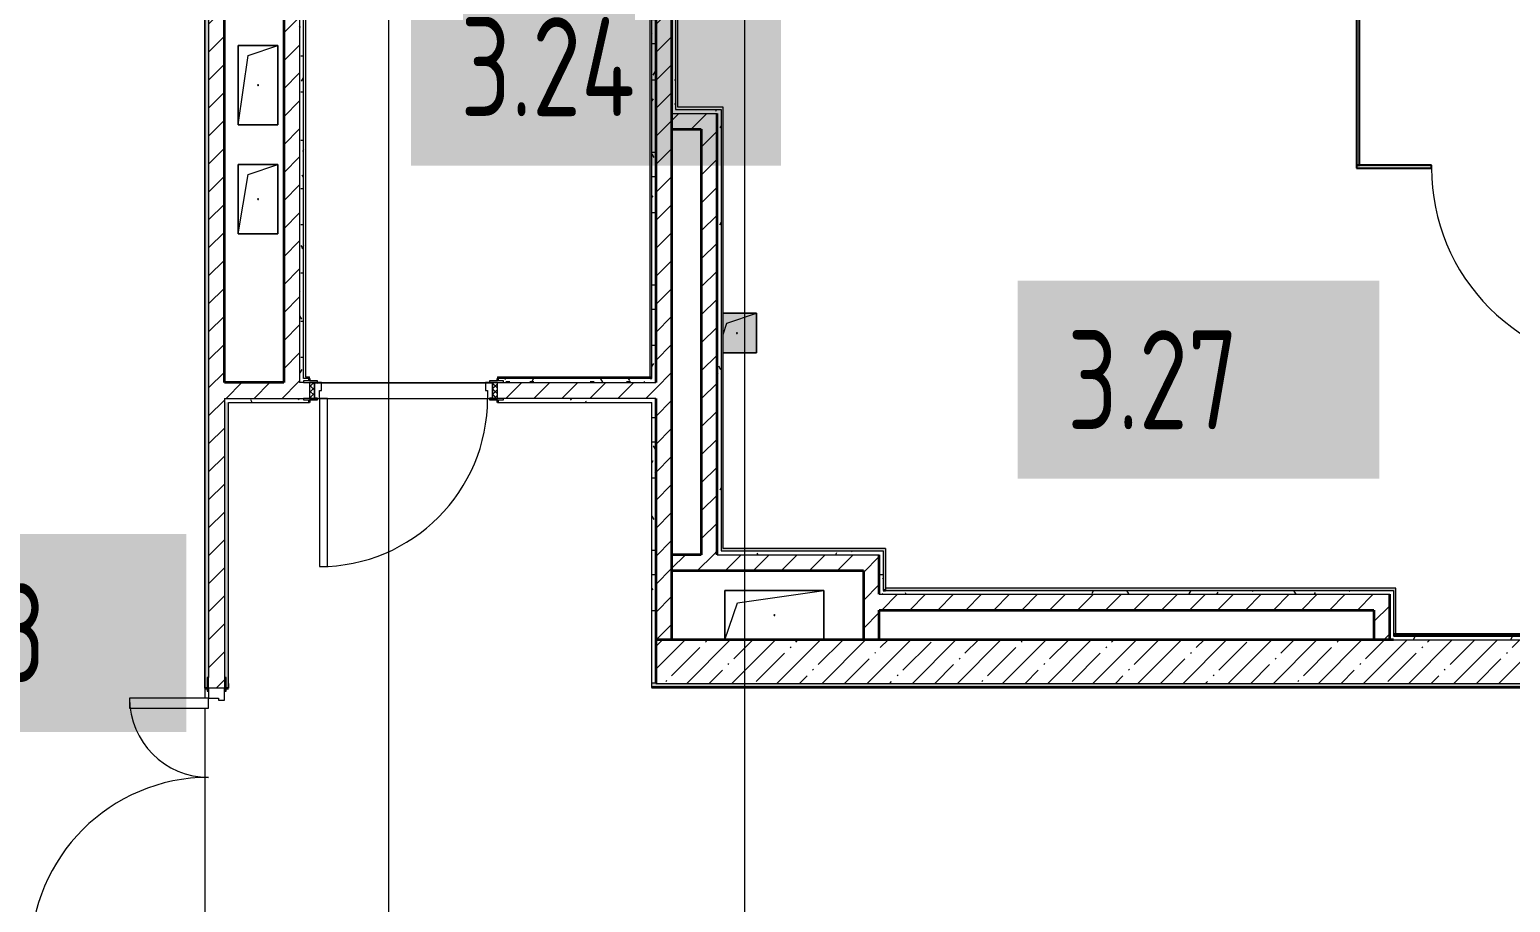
# Model space of a CAD drawing. Header units: millimetres. Extents: x 3914 to 443608, y -156176 to 78197.
# Drawn here: x 406465 to 413950, y -141904 to -137493 of the extents above; entities that cross this region are included whole.
import ezdxf

# ---------------------------------------------------------------- set-up
doc = ezdxf.new("R2010")
doc.units = ezdxf.units.MM
doc.linetypes.add('200_ШТРИХ__ш1_п0_6_', pattern=[160, 100, -60])
doc.layers.add('A-AREA-PATT-3', color=7, linetype='Continuous', lineweight=5, true_color=0xe6fae8, transparency=1)
for name, color, linetype, lineweight in [('A-DOOR-1', 7, 'Continuous', 5), ('A-DOOR-2', 7, '200_ШТРИХ__ш1_п0_6_', 5), ('A-DOOR-FRAM-2', 7, 'Continuous', 5), ('A-FLOR', 7, 'Continuous', 9), ('A-GENM', 7, 'Continuous', 9), ('A-GENM-1', 7, 'Continuous', 25), ('A-WALL', 7, 'Continuous', 5), ('A-WALL-1', 7, 'Continuous', 35), ('I-WALL', 7, 'Continuous', 5), ('Оси', 7, 'Continuous', 9)]:
    doc.layers.add(name, color=color, linetype=linetype, lineweight=lineweight)
doc.layers.add('A-DOOR-FRAM-1', color=7, linetype='Continuous', lineweight=5, true_color=0xc0c0c0)
doc.layers.add('A-WALL-FNSH-1', color=9, linetype='Continuous', lineweight=5, true_color=0x808080)
doc.styles.add('СПДС', font='ГОСТ тип А.ttf', dxfattribs={"width": 0.9})
pattern_1 = [(45, (315419.7, -145976.68), (-70.71068, 70.71068), [])]
pattern_2 = [(0, (315419.7, -145976.68), (243.84, 60.96), [20.117, -162.763, 20.117, -162.763, -975.36]), (0, (315419.7, -145976.68), (243.84, 60.96), [-365.76, 20.117, -345.643, 20.117, -162.763, -426.72]), (0, (315419.7, -145976.68), (243.84, 60.96), [-914.4, 20.117, -101.803, 20.117, -284.683]), (120, (315511.14, -145946.2), (-174.71291, 180.691634), [20.117, -162.763, 20.117, -162.763, -975.36]), (120, (315511.14, -145946.2), (-174.71291, 180.691634), [-365.76, 20.117, -345.643, 20.117, -162.763, -426.72]), (120, (315511.14, -145946.2), (-174.71291, 180.691634), [-914.4, 20.117, -101.803, 20.117, -284.683]), (240, (315541.62, -145824.28), (-69.12709, -241.651634), [20.117, -162.763, 20.117, -162.763, -975.36]), (240, (315541.62, -145824.28), (-69.12709, -241.651634), [-365.76, 20.117, -345.643, 20.117, -162.763, -426.72]), (240, (315541.62, -145824.28), (-69.12709, -241.651634), [-914.4, 20.117, -101.803, 20.117, -284.683])]

# ---------------------------------------------------------------- blocks, each defined once
blk = doc.blocks.new('GM_Отверстие прямоугольное _в плите_ - Отверстие-20657929-Объем проектирования 3 этажа')
at = {"layer": 'A-GENM'}
for p, q in [((-250, -125), (-250, 125)), ((-250, 125), (250, 125)), ((250, 125), (-250, 125)), ((-250, 125), (-250, -125)), ((-187.5, 62.5), (250, 125)), ((250, 125), (250, -125)), ((250, -125), (250, 125)), ((-250, -125), (-187.5, 62.5))]:
    blk.add_line(p, q, dxfattribs=at)
for start, end in [(360, 180), (180, 360)]:
    blk.add_arc((0, 0), 2.5, start, end, dxfattribs=at)
blk = doc.blocks.new('GM_Отверстие прямоугольное _в плите_ - Отверстие-V589-Объем проектирования 3 этажа')
at = {"layer": 'A-GENM'}
for p, q in [((-69, 100), (100, 100)), ((100, 100), (-69, 100)), ((-50, 50), (100, 100)), ((100, 100), (100, -100)), ((100, -100), (100, 100)), ((-69, -7), (-50, 50)), ((100, -100), (-69, -100)), ((-69, -100), (100, -100))]:
    blk.add_line(p, q, dxfattribs=at)
for start, end in [(360, 180), (180, 360)]:
    blk.add_arc((0, 0), 2.5, start, end, dxfattribs=at)
blk = doc.blocks.new('GM_Отверстие прямоугольное _в плите_ - Отверстие-21958801-Объем проектирования 3 этажа')
at = {"layer": 'A-GENM'}
for p, q in [((-100, -175), (-100, 175)), ((-100, 175), (100, 175)), ((100, 175), (-100, 175)), ((-100, 175), (-100, -175)), ((-50, 125), (100, 175)), ((100, 175), (100, -175)), ((100, -175), (100, 175)), ((-100, -175), (-50, 125)), ((100, -175), (-100, -175)), ((-100, -175), (100, -175))]:
    blk.add_line(p, q, dxfattribs=at)
for start, end in [(360, 180), (180, 360)]:
    blk.add_arc((0, 0), 2.5, start, end, dxfattribs=at)
blk = doc.blocks.new('GM_Отверстие прямоугольное _в плите_ - Отверстие-21992361-Объем проектирования 3 этажа')
at = {"layer": 'A-GENM'}
for p, q in [((-100, -200), (-100, 200)), ((-100, 200), (100, 200)), ((100, 200), (-100, 200)), ((-100, 200), (-100, -200)), ((-100, -200), (-50, 150)), ((-50, 150), (100, 200)), ((100, 200), (100, -200)), ((100, -200), (100, 200)), ((100, -200), (-100, -200)), ((-100, -200), (100, -200))]:
    blk.add_line(p, q, dxfattribs=at)
for start, end in [(360, 180), (180, 360)]:
    blk.add_arc((0, 0), 2.5, start, end, dxfattribs=at)
blk = doc.blocks.new('131_Сантехническая перегородка 7 - СП-1-30858579-Объем проектирования 3 этажа')
at = {"layer": 'A-GENM'}
blk.add_hatch(color=256, dxfattribs=at).paths.add_polyline_path([(2165.9, -8), (2165.9, 8), (-4.1, 8), (-4.1, -8), (1268, -8)])
at = {"layer": 'A-GENM', "flags": 128}
for points in [[(71.5, 8), (71.1, 8.5), (70.8, 9), (70.4, 9.5), (70, 9.9), (69.6, 10.4), (69.2, 10.8), (68.8, 11.2), (68.3, 11.6), (67.8, 12), (67.3, 12.3), (66.8, 12.7), (66.3, 13), (65.8, 13.3), (65.3, 13.6), (64.7, 13.8), (64.2, 14), (63.6, 14.3), (63, 14.4), (62.4, 14.6), (61.9, 14.7), (61.3, 14.9), (60.7, 14.9), (60.1, 15), (59.5, 15.1), (58.9, 15.1), (58.3, 15.1), (57.7, 15), (57.1, 15), (56.5, 14.9), (55.9, 14.8), (55.3, 14.7), (54.7, 14.5), (54.1, 14.4), (53.5, 14.2), (53, 13.9), (52.4, 13.7), (51.9, 13.4), (51.4, 13.2), (50.8, 12.9), (50.3, 12.5), (49.8, 12.2), (49.3, 11.8), (48.9, 11.4), (48.4, 11), (48, 10.6), (47.6, 10.2), (47.2, 9.7), (46.8, 9.3), (46.4, 8.8), (46.1, 8.3), (45.9, 8)], [(45.9, -8), (46.3, -8.5), (46.6, -9), (47, -9.5), (47.4, -9.9), (47.8, -10.4), (48.2, -10.8), (48.6, -11.2), (49.1, -11.6), (49.6, -12), (50, -12.3), (50.5, -12.7), (51.1, -13), (51.6, -13.3), (52.1, -13.6), (52.7, -13.8), (53.2, -14), (53.8, -14.3), (54.4, -14.4), (54.9, -14.6), (55.5, -14.7), (56.1, -14.9), (56.7, -14.9), (57.3, -15), (57.9, -15.1), (58.5, -15.1), (59.1, -15.1), (59.7, -15), (60.3, -15), (60.9, -14.9), (61.5, -14.8), (62.1, -14.7), (62.7, -14.5), (63.3, -14.4), (63.8, -14.2), (64.4, -13.9), (65, -13.7), (65.5, -13.4), (66, -13.2), (66.6, -12.9), (67.1, -12.5), (67.6, -12.2), (68, -11.8), (68.5, -11.4), (69, -11), (69.4, -10.6), (69.8, -10.2), (70.2, -9.7), (70.6, -9.3), (70.9, -8.8), (71.3, -8.3), (71.5, -8)]]:
    blk.add_lwpolyline(points, dxfattribs=at)
at = {"layer": 'A-GENM'}
for radius, start, end in [(24.6, 19.91127, 160.08873), (17.6, 28.97309, 151.02691), (15.1, 33.78108, 146.21892), (24.6, 199.91127, 340.08873), (17.6, 208.97309, 331.02691), (15.1, 213.78108, 326.21892)]:
    blk.add_arc((58.7, 0), radius, start, end, dxfattribs=at)
at = {"layer": 'A-GENM-1'}
for p, q in [((2165.9, 8), (-4.1, 8)), ((-4.1, 8), (-4.1, -8)), ((2165.9, -8), (2165.9, 8)), ((-4.1, -8), (2165.9, -8))]:
    blk.add_line(p, q, dxfattribs=at)
blk = doc.blocks.new('131_Сантехническая перегородка_Дверь МГН - СД-1-30883454-Объем проектирования 3 этажа')
at = {"layer": 'A-GENM'}
for points in [[(-366.5, 8), (-370, 8), (-370, -8), (10, -8), (10, 8), (-350.5, 8)], [(1390, 8), (1010, 8), (1010, -8), (1390, -8)]]:
    blk.add_hatch(color=256, dxfattribs=at).paths.add_polyline_path(points)
at = {"layer": 'A-DOOR-1'}
for p, q in [((10, 1008), (26, 1008)), ((10, 8), (10, 1008)), ((26, 8), (26, 1008)), ((10, 8), (26, 8))]:
    blk.add_line(p, q, dxfattribs=at)
blk.add_arc((10, 8), 1000, 360, 90, dxfattribs=at)
at = {"layer": 'A-GENM-1'}
for p, q in [((10, 8), (-370, 8)), ((-370, 8), (-370, -8)), ((10, -8), (10, 8)), ((1390, 8), (1010, 8)), ((1010, 8), (1010, -8)), ((1390, -8), (1390, 8)), ((-370, -8), (10, -8)), ((1010, -8), (1390, -8))]:
    blk.add_line(p, q, dxfattribs=at)

msp = doc.modelspace()

# ---------------------------------------------------------------- hatches: boundary and pattern name
at = {"layer": 'A-AREA-PATT-3'}
h = msp.add_hatch(color=256, dxfattribs=at)
h.paths.add_polyline_path([(409600.7, -139252.2), (409605.2, -139252.2), (409605.2, -135601.2), (408879.7, -135601.2), (408879.7, -135605.7), (409600.7, -135605.7), (409600.7, -139247.7), (408829.7, -139247.7), (408830, -139252.2), (409219.7, -139252.2)])
h.paths.add_polyline_path([(407869.2, -139252.2), (407879.7, -139252.2), (407879.6, -139247.7), (407858.7, -139247.7), (407858.7, -135605.7), (407929.7, -135605.7), (407929.6, -135601.2), (407854.2, -135601.2), (407854.2, -139252.2), (407858.7, -139252.2)])
h = msp.add_hatch(color=256, dxfattribs=at)
h.paths.add_polyline_path([(410122.7, -139126.7), (410139.7, -139126.7), (410139.7, -138926.7), (409970.7, -138926.7), (409970.7, -139126.7)])
h.paths.add_polyline_path([(413187.2, -136092.5), (413193.7, -136090.4), (413202.6, -136078.1), (413200.4, -136059.8), (413191.6, -136049.9), (413187.2, -136050.5), (413187.2, -136058.7), (413190.6, -136061.7), (413194.3, -136070.5), (413187.2, -136090.4)])
h.paths.add_polyline_path([(413171.2, -136092.5), (413171.2, -136082.2), (413167.8, -136079.2), (413164.1, -136070.5), (413171.2, -136048.4), (413164.7, -136050.5), (413155.8, -136062.8), (413158, -136081.1), (413166.8, -136091)])
h.paths.add_polyline_path([(414927.7, -136092.5), (414934.2, -136090.4), (414943.1, -136078.1), (414940.9, -136059.8), (414932.1, -136049.9), (414927.7, -136050.5), (414927.7, -136058.7), (414931.1, -136061.7), (414934.8, -136070.5), (414927.7, -136090.4)])
h.paths.add_polyline_path([(414911.7, -136092.5), (414911.7, -136082.2), (414908.3, -136079.2), (414904.6, -136070.5), (414911.7, -136048.4), (414905.2, -136050.5), (414896.3, -136062.8), (414898.5, -136081.1), (414907.3, -136091)])
h.paths.add_polyline_path([(410608.3, -136089.4), (410614.8, -136087.3), (410623.7, -136075), (410621.5, -136056.7), (410612.8, -136046.8), (410608.3, -136047.5), (410608.3, -136055.6), (410611.8, -136058.6), (410615.4, -136067.4), (410608.3, -136087.3)])
h.paths.add_polyline_path([(411452, -136089.4), (411452, -136079.1), (411449.3, -136078), (411444.9, -136067.4), (411452, -136045.4), (411445.5, -136047.5), (411436.5, -136059.8), (411438.8, -136078), (411447.5, -136087.9)])
h.paths.add_polyline_path([(410592.3, -136089.4), (410592.3, -136079.1), (410589.7, -136078), (410585.3, -136067.4), (410592.3, -136045.4), (410585.9, -136047.5), (410576.9, -136059.8), (410579.1, -136078), (410587.9, -136087.9)])
h.paths.add_polyline_path([(412311.6, -136089.4), (412311.6, -136079.1), (412308.9, -136078), (412304.5, -136067.4), (412311.6, -136045.4), (412305.1, -136047.5), (412296.2, -136059.8), (412298.4, -136078), (412307.2, -136087.9)])
h.paths.add_polyline_path([(412327.6, -136089.4), (412334, -136087.3), (412343, -136075), (412340.8, -136056.7), (412332, -136046.8), (412327.6, -136047.5), (412327.6, -136055.6), (412331, -136058.6), (412334.6, -136067.4), (412327.6, -136087.3)])
h.paths.add_polyline_path([(411468, -136089.4), (411474.4, -136087.3), (411483.4, -136075), (411481.1, -136056.7), (411472.4, -136046.8), (411468, -136047.5), (411468, -136055.6), (411471.4, -136058.6), (411475, -136067.4), (411468, -136087.3)])
at = {"layer": 'A-DOOR-2'}
h = msp.add_hatch(dxfattribs=at)
h.set_pattern_fill('FP_35', color=256, angle=180, style=0, pattern_type=2)
h.set_pattern_definition([(315, (406540.79, -139421.364), (14.14214, 14.14214), []), (45, (406540.79, -139421.364), (-14.14214, 14.14214), [])])
h.paths.add_polyline_path([(407879.7, -139356.7), (407904.7, -139354.6), (407904.7, -139276.7), (407879.7, -139276.7)])
at = {"layer": 'A-DOOR-FRAM-2'}
h = msp.add_hatch(dxfattribs=at)
h.set_pattern_fill('FP_36', color=256, angle=180, style=0, pattern_type=2)
h.set_pattern_definition([(225, (408663.584, -139421.364), (14.1421, -14.1421), []), (315, (408663.584, -139421.364), (14.1421, 14.1421), [])])
h.paths.add_polyline_path([(408822.7, -139356.7), (408829.7, -139356.7), (408829.7, -139276.7), (408804.7, -139278.8), (408804.7, -139356.7)])
at = {"layer": 'I-WALL'}
h = msp.add_hatch(dxfattribs=at)
h.set_pattern_fill('FP_191', color=256, style=0, pattern_type=2)
h.set_pattern_definition(pattern_2)
h.paths.add_polyline_path([(407369.7, -145876.7), (407369.7, -142276.7), (407361.7, -142276.7), (407361.7, -142221.7), (407349.7, -142221.7), (407349.7, -145876.7)])
h.paths.add_polyline_path([(407351.8, -140821.7), (407361.7, -140821.7), (407361.7, -140766.7), (407369.7, -140766.7), (407369.7, -135576.7), (407349.7, -135597.7), (407349.7, -140821.7)])
h.paths.add_polyline_path([(407349.7, -135596.7), (407369.7, -135576.7), (407349.7, -135576.7), (407349.7, -135584.9)])
h = msp.add_hatch(dxfattribs=at)
h.set_pattern_fill('FP_22', color=256, style=0, pattern_type=2)
h.set_pattern_definition(pattern_1)
h.paths.add_polyline_path([(407449.7, -145876.7), (407449.7, -142221.7), (407369.7, -142221.7), (407369.7, -145876.7)])
h.paths.add_polyline_path([(407369.7, -140821.7), (407449.7, -140821.7), (407449.7, -135576.7), (407369.7, -135576.7), (407369.7, -140796.7)])
h = msp.add_hatch(dxfattribs=at)
h.set_pattern_fill('FP_22', color=256, style=0, pattern_type=2)
h.set_pattern_definition(pattern_1)
h.paths.add_polyline_path([(407749.7, -139276.7), (407829.7, -139276.7), (407829.7, -135576.7), (407749.7, -135576.7), (407749.7, -139014.5)])
h = msp.add_hatch(dxfattribs=at)
h.set_pattern_fill('FP_191', color=256, style=0, pattern_type=2)
h.set_pattern_definition(pattern_2)
h.paths.add_polyline_path([(407849.7, -139256.7), (407849.5, -135576.7), (407829.7, -135576.7), (407829.7, -139256.7)])
h = msp.add_hatch(dxfattribs=at)
h.set_pattern_fill('FP_191', color=256, style=0, pattern_type=2)
h.set_pattern_definition(pattern_2)
h.paths.add_polyline_path([(409629.7, -139276.7), (409629.7, -135576.7), (409609.7, -135576.7), (409610.7, -139276.7)])
h = msp.add_hatch(dxfattribs=at)
h.set_pattern_fill('FP_22', color=256, style=0, pattern_type=2)
h.set_pattern_definition(pattern_1)
h.paths.add_polyline_path([(409686.5, -140576.7), (409709.7, -140576.7), (409709.7, -135596.7), (409629.7, -135596.7), (409629.7, -140576.7)])
h = msp.add_hatch(dxfattribs=at)
h.set_pattern_fill('FP_191', color=256, style=0, pattern_type=2)
h.set_pattern_definition(pattern_2)
h.paths.add_polyline_path([(409729.7, -137916.7), (409729.7, -135976.7), (409709.7, -135976.7), (409709.7, -137916.7)])
for points in [[(409740.7, -137896.7), (409740.7, -136007.7), (409729.7, -136007.7), (409729.7, -137896.7)], [(409959.7, -137896.7), (409970.7, -137896.7), (409970.7, -137885.7), (409740.7, -137885.7), (409740.7, -137896.7), (409939.7, -137896.7)], [(409970.7, -140126.7), (409970.7, -137896.7), (409959.7, -137896.7), (409959.7, -140126.7)], [(410790.7, -140126.7), (410790.7, -140115.7), (409970.7, -140115.7), (409970.7, -140126.7), (410779.7, -140126.7)], [(410790.7, -140326.7), (410790.7, -140126.7), (410779.7, -140126.7), (410779.7, -140326.7)], [(413359.7, -140326.7), (413370.7, -140324.5), (413370.7, -140315.7), (410790.7, -140315.7), (410790.7, -140326.7), (413339.7, -140326.7)], [(413370.1, -140545.7), (413370.7, -140545.7), (413370.7, -140326.7), (413359.7, -140326.7), (413359.7, -140545.7)]]:
    msp.add_hatch(color=256, dxfattribs=at).paths.add_polyline_path(points)
h = msp.add_hatch(dxfattribs=at)
h.set_pattern_fill('FP_22', color=256, style=0, pattern_type=2)
h.set_pattern_definition(pattern_1)
h.paths.add_polyline_path([(409859.7, -137996.7), (409939.7, -137996.7), (409939.7, -137916.7), (409709.7, -137916.7), (409709.7, -137996.7), (409740.7, -137996.7)])
h = msp.add_hatch(dxfattribs=at)
h.set_pattern_fill('FP_191', color=256, style=0, pattern_type=2)
h.set_pattern_definition(pattern_2)
h.paths.add_polyline_path([(409959.7, -137916.7), (409959.7, -137896.7), (409729.7, -137896.7), (409729.7, -137916.7), (409939.7, -137916.7)])
h = msp.add_hatch(dxfattribs=at)
h.set_pattern_fill('FP_191', color=256, style=0, pattern_type=2)
h.set_pattern_definition(pattern_2)
h.paths.add_polyline_path([(409939.7, -140146.7), (409959.7, -140146.7), (409959.7, -137916.7), (409939.7, -137916.7), (409939.7, -140115.7)])
h = msp.add_hatch(dxfattribs=at)
h.set_pattern_fill('FP_22', color=256, style=0, pattern_type=2)
h.set_pattern_definition(pattern_1)
h.paths.add_polyline_path([(409866.1, -140146.7), (409939.7, -140146.7), (409939.7, -137996.7), (409859.7, -137996.7), (409859.7, -140146.7)])
h = msp.add_hatch(dxfattribs=at)
h.set_pattern_fill('FP_22', color=256, style=0, pattern_type=2)
h.set_pattern_definition(pattern_1)
h.paths.add_polyline_path([(407829.7, -139356.7), (407879.7, -139356.7), (407879.7, -139276.7), (407449.7, -139276.7), (407449.7, -139356.7), (407749.7, -139356.7)])
h.paths.add_polyline_path([(408859.7, -139356.7), (409629.7, -139356.7), (409629.7, -139276.7), (408829.7, -139276.7), (408829.7, -139356.7)])
h = msp.add_hatch(dxfattribs=at)
h.set_pattern_fill('FP_191', color=256, style=0, pattern_type=2)
h.set_pattern_definition(pattern_2)
h.paths.add_polyline_path([(408879.7, -139276.7), (409609.7, -139276.7), (409609.7, -139256.7), (408829.7, -139256.7), (408829.8, -139268.7), (408859.7, -139268.7), (408859.7, -139276.7), (408869.6, -139276.7)])
h.paths.add_polyline_path([(407849.7, -139276.7), (407849.7, -139268.7), (407879.7, -139268.7), (407879.7, -139256.7), (407829.7, -139256.7), (407829.7, -139276.7)])
h = msp.add_hatch(dxfattribs=at)
h.set_pattern_fill('FP_191', color=256, style=0, pattern_type=2)
h.set_pattern_definition(pattern_2)
h.paths.add_polyline_path([(407511, -139376.7), (407879.7, -139376.7), (407879.7, -139364.7), (407849.7, -139364.7), (407849.7, -139356.7), (407449.7, -139356.7), (407449.7, -139376.7), (407506.6, -139376.7)])
h.paths.add_polyline_path([(408829.7, -139376.7), (409608.7, -139376.7), (409609.4, -139356.7), (408859.7, -139357.4), (408859.7, -139364.7), (408829.7, -139364.7)])
h = msp.add_hatch(dxfattribs=at)
h.set_pattern_fill('FP_191', color=256, style=0, pattern_type=2)
h.set_pattern_definition(pattern_2)
h.paths.add_polyline_path([(409629.7, -140796.7), (409629.7, -139356.7), (409609.7, -139357.4), (409610.7, -140796.7)])
h = msp.add_hatch(dxfattribs=at)
h.set_pattern_fill('FP_191', color=256, style=0, pattern_type=2)
h.set_pattern_definition(pattern_2)
h.paths.add_polyline_path([(407449.7, -145876.7), (407469.7, -145876.7), (407467.6, -142221.7), (407457.7, -142221.7), (407457.7, -142276.7), (407449.7, -142276.7), (407449.7, -145870.1)])
h.paths.add_polyline_path([(407457.7, -140821.7), (407469.7, -140821.7), (407469.7, -139377.7), (407449.7, -139376.7), (407450.5, -140766.7), (407457.7, -140766.7), (407457.7, -140808.3)])
h = msp.add_hatch(dxfattribs=at)
h.set_pattern_fill('FP_22', color=256, style=0, pattern_type=2)
h.set_pattern_definition(pattern_1)
h.paths.add_polyline_path([(409970.7, -140226.7), (410679.7, -140226.7), (410679.7, -140146.7), (409709.7, -140146.7), (409709.7, -140226.7), (409965.2, -140226.7)])
h = msp.add_hatch(dxfattribs=at)
h.set_pattern_fill('FP_191', color=256, style=0, pattern_type=2)
h.set_pattern_definition(pattern_2)
h.paths.add_polyline_path([(410779.7, -140146.7), (410779.7, -140126.7), (409959.7, -140126.7), (409959.7, -140146.7), (410774.3, -140146.7)])
h = msp.add_hatch(dxfattribs=at)
h.set_pattern_fill('FP_22', color=256, style=0, pattern_type=2)
h.set_pattern_definition(pattern_1)
h.paths.add_polyline_path([(410679.7, -140576.7), (410759.7, -140576.7), (410759.7, -140146.7), (410679.7, -140146.7), (410679.7, -140321.2)])
h = msp.add_hatch(dxfattribs=at)
h.set_pattern_fill('FP_191', color=256, style=0, pattern_type=2)
h.set_pattern_definition(pattern_2)
h.paths.add_polyline_path([(410774.3, -140346.7), (410779.7, -140346.7), (410779.7, -140146.7), (410759.7, -140146.7), (410759.7, -140346.7)])
h = msp.add_hatch(dxfattribs=at)
h.set_pattern_fill('FP_191', color=256, style=0, pattern_type=2)
h.set_pattern_definition(pattern_2)
h.paths.add_polyline_path([(413359.7, -140346.7), (413359.7, -140326.7), (410779.7, -140326.7), (410779.7, -140346.7), (413339.7, -140346.7)])
h = msp.add_hatch(dxfattribs=at)
h.set_pattern_fill('FP_22', color=256, style=0, pattern_type=2)
h.set_pattern_definition(pattern_1)
h.paths.add_polyline_path([(413259.7, -140426.7), (413259.7, -140346.7), (410759.7, -140346.7), (410759.7, -140426.7), (412949.9, -140426.7)])
h = msp.add_hatch(dxfattribs=at)
h.set_pattern_fill('FP_22', color=256, style=0, pattern_type=2)
h.set_pattern_definition(pattern_1)
h.paths.add_polyline_path([(413339.7, -140576.7), (413339.7, -140346.7), (413259.7, -140346.7), (413259.7, -140576.7)])
h = msp.add_hatch(dxfattribs=at)
h.set_pattern_fill('FP_191', color=256, style=0, pattern_type=2)
h.set_pattern_definition(pattern_2)
h.paths.add_polyline_path([(413339.7, -140576.7), (413359.7, -140576.7), (413359.7, -140346.7), (413339.7, -140346.7), (413339.7, -140574.1)])
h = msp.add_hatch(color=256, dxfattribs=at)
h.paths.add_polyline_path([(416213.2, -140556.7), (416479.7, -140556.7), (416479.7, -140545.7), (416129.7, -140545.9), (416130.7, -140556.7)])
h.paths.add_polyline_path([(413370.7, -140556.7), (415079.7, -140556.7), (415079.7, -140545.7), (413359.7, -140545.7), (413359.7, -140556.7)])
h = msp.add_hatch(dxfattribs=at)
h.set_pattern_fill('FP_191', color=256, style=0, pattern_type=2)
h.set_pattern_definition(pattern_2)
h.paths.add_polyline_path([(416213.2, -140576.7), (416499.7, -140576.7), (416499.7, -140556.7), (416129.7, -140556.7), (416130.7, -140568.7), (416159.7, -140568.7), (416159.7, -140576.7)])
h.paths.add_polyline_path([(413359.7, -140576.7), (415049.7, -140576.3), (415049.7, -140568.7), (415079.7, -140568.7), (415079.7, -140556.7), (413359.7, -140556.7)])
h = msp.add_hatch(dxfattribs=at)
h.set_pattern_fill('FP_1', color=256, style=0, pattern_type=2)
h.set_pattern_definition([(45, (315419.7, -145976.68), (-114.04925, 114.04925), []), (45, (315533.75, -145976.68), (-114.04925, 114.04925), [201.612, -40.322, 6.706, -33.617])])
h.paths.add_polyline_path([(416989.7, -140796.7), (417029.7, -140795.7), (417029.7, -140576.7), (416129.7, -140576.7), (416130.7, -140796.7), (416757.1, -140796.7)])
h.paths.add_polyline_path([(409629.7, -140796.7), (415079.7, -140796.7), (415079.7, -140576.7), (409629.7, -140576.7), (409629.7, -140783.8)])
h = msp.add_hatch(dxfattribs=at)
h.set_pattern_fill('FP_191', color=256, style=0, pattern_type=2)
h.set_pattern_definition(pattern_2)
h.paths.add_polyline_path([(416757.1, -140816.7), (417029.6, -140816.6), (416989.7, -140796.7), (416159.7, -140796.7), (416159.7, -140804.7), (416129.7, -140805.7), (416130.7, -140816.7), (416579.7, -140816.7)])
h.paths.add_polyline_path([(409629.7, -140816.7), (415079.7, -140816.7), (415079.7, -140804.7), (415049.7, -140804.7), (415049.7, -140796.7), (409609.7, -140797.4), (409610.7, -140816.7), (409622.4, -140816.7)])

# ---------------------------------------------------------------- linework, layer by layer
msp.add_lwpolyline([(407919.7, -139277.7), (408789.7, -139276.7)])
at = {"layer": 'A-DOOR-1'}
for p, q in [((407969.7, -139356.7), (407929.7, -139356.7)), ((407929.7, -139356.7), (407929.7, -140206.7)), ((407969.7, -140206.7), (407969.7, -139356.7)), ((407929.7, -140206.7), (407969.7, -140206.7)), ((406969.7, -140871.7), (406969.7, -140921.7)), ((407369.7, -140871.7), (406969.7, -140871.7)), ((406969.7, -140921.7), (407369.7, -140921.7)), ((407369.7, -140921.7), (407369.7, -140871.7))]:
    msp.add_line(p, q, dxfattribs=at)
for centre, radius, start, end in [((407929.7, -139356.7), 850, 270, 0), ((407369.7, -140871.7), 400, 180, 270), ((407369.7, -142171.7), 900, 90, 180)]:
    msp.add_arc(centre, radius, start, end, dxfattribs=at)
at = {"layer": 'A-DOOR-FRAM-1'}
for p, q in [((407919.7, -139268.7), (407849.7, -139268.7)), ((407849.7, -139268.7), (407849.7, -139276.7)), ((407849.7, -139276.7), (407919.7, -139276.7)), ((407904.7, -139276.7), (407879.7, -139276.7)), ((407879.7, -139276.7), (407879.7, -139356.7)), ((407939.7, -139276.7), (407904.7, -139276.7)), ((407904.7, -139276.7), (407904.7, -139356.7)), ((407904.7, -139356.7), (407904.7, -139276.7)), ((407919.7, -139276.7), (407904.7, -139276.7)), ((407904.7, -139276.7), (407904.7, -139277.7)), ((407904.7, -139277.7), (407919.7, -139277.7)), ((407919.7, -139276.7), (407919.7, -139268.7)), ((407919.7, -139277.7), (407919.7, -139276.7)), ((407939.7, -139316.7), (407939.7, -139276.7)), ((408804.7, -139276.7), (408769.7, -139276.7)), ((408769.7, -139276.7), (408769.7, -139316.7)), ((408789.7, -139268.7), (408789.7, -139276.7)), ((408859.7, -139268.7), (408789.7, -139268.7)), ((408789.7, -139276.7), (408789.7, -139277.7)), ((408804.7, -139276.7), (408789.7, -139276.7)), ((408789.7, -139276.7), (408859.7, -139276.7)), ((408789.7, -139277.7), (408804.7, -139277.7)), ((408804.7, -139356.7), (408804.7, -139276.7)), ((408804.7, -139276.7), (408804.7, -139356.7)), ((408829.7, -139276.7), (408804.7, -139276.7)), ((408804.7, -139277.7), (408804.7, -139276.7)), ((408829.7, -139356.7), (408829.7, -139276.7)), ((408859.7, -139276.7), (408859.7, -139268.7)), ((407919.7, -139356.7), (407849.7, -139356.7)), ((407849.7, -139356.7), (407849.7, -139364.7)), ((407849.7, -139364.7), (407919.7, -139364.7)), ((407879.7, -139356.7), (407904.7, -139356.7)), ((407919.7, -139355.7), (407904.7, -139355.7)), ((407904.7, -139355.7), (407904.7, -139356.7)), ((407904.7, -139356.7), (407929.7, -139356.7)), ((407904.7, -139356.7), (407919.7, -139356.7)), ((407919.7, -139356.7), (407919.7, -139355.7)), ((407919.7, -139364.7), (407919.7, -139356.7)), ((407929.7, -139356.7), (407929.7, -139316.7)), ((407929.7, -139316.7), (407939.7, -139316.7)), ((408769.7, -139316.7), (408779.7, -139316.7)), ((408779.7, -139316.7), (408779.7, -139356.7)), ((408779.7, -139356.7), (408804.7, -139356.7)), ((408789.7, -139355.7), (408789.7, -139356.7)), ((408804.7, -139355.7), (408789.7, -139355.7)), ((408789.7, -139356.7), (408804.7, -139356.7)), ((408789.7, -139356.7), (408789.7, -139364.7)), ((408859.7, -139356.7), (408789.7, -139356.7)), ((408789.7, -139364.7), (408859.7, -139364.7)), ((408804.7, -139356.7), (408804.7, -139355.7)), ((408804.7, -139356.7), (408829.7, -139356.7)), ((408859.7, -139364.7), (408859.7, -139356.7)), ((407369.7, -140766.7), (407361.7, -140766.7)), ((407361.7, -140766.7), (407361.7, -140836.7)), ((407369.7, -140836.7), (407369.7, -140766.7)), ((407457.7, -140766.7), (407449.7, -140766.7)), ((407449.7, -140766.7), (407449.7, -140836.7)), ((407457.7, -140836.7), (407457.7, -140766.7)), ((407361.7, -140836.7), (407369.7, -140836.7)), ((407449.7, -140821.7), (407369.7, -140821.7)), ((407369.7, -140821.7), (407369.7, -140871.7)), ((407449.7, -140821.7), (407448.7, -140821.7)), ((407448.7, -140821.7), (407448.7, -140836.7)), ((407448.7, -140836.7), (407449.7, -140836.7)), ((407449.7, -140881.7), (407449.7, -140821.7)), ((407449.7, -140836.7), (407449.7, -140821.7)), ((407449.7, -140836.7), (407457.7, -140836.7)), ((407369.7, -140871.7), (407419.7, -140871.7)), ((407419.7, -140871.7), (407419.7, -140881.7)), ((407419.7, -140881.7), (407449.7, -140881.7))]:
    msp.add_line(p, q, dxfattribs=at)
at = {"layer": 'A-FLOR'}
for p, q in [((407349.7, -135597.7), (407349.7, -140871.7)), ((409740.7, -137885.7), (409740.7, -136824.7)), ((409970.7, -137885.7), (409740.7, -137885.7)), ((409970.7, -138926.7), (409970.7, -137885.7)), ((409970.7, -140115.7), (409970.7, -139126.7)), ((407929.7, -139356.7), (408789.7, -139356.7)), ((407469.7, -140796.7), (407469.7, -139377.7)), ((410790.7, -140115.7), (409970.7, -140115.7)), ((413370.7, -140315.7), (410790.7, -140315.7)), ((413370.7, -140545.7), (413370.7, -140315.7)), ((415079.7, -140545.7), (413370.7, -140545.7)), ((407349.7, -140921.7), (407349.7, -142121.7))]:
    msp.add_line(p, q, dxfattribs=at)
at = {"layer": 'A-WALL'}
for p, q in [((407369.7, -135576.7), (407369.7, -140766.7)), ((407829.7, -135576.7), (407829.7, -139276.7)), ((409729.7, -135996.7), (409729.7, -137896.7)), ((409709.7, -137916.7), (409939.7, -137916.7)), ((409729.7, -137896.7), (409959.7, -137896.7)), ((409959.7, -137916.7), (409959.7, -140126.7)), ((407849.7, -139276.7), (407829.7, -139276.7)), ((408859.7, -139276.7), (409629.7, -139276.7)), ((407449.7, -139356.7), (407849.7, -139356.7)), ((407449.7, -139356.7), (407449.7, -140766.7)), ((409629.7, -139356.7), (408859.7, -139356.7)), ((407469.7, -139376.7), (407879.7, -139376.7)), ((407469.7, -139377.7), (407469.7, -139376.7)), ((408829.7, -139376.7), (409609.7, -139376.7)), ((409609.7, -140796.7), (409609.7, -139376.7)), ((409939.7, -140146.7), (410759.7, -140146.7)), ((409959.7, -140126.7), (410779.7, -140126.7)), ((410779.7, -140146.7), (410779.7, -140326.7)), ((410759.7, -140346.7), (413339.7, -140346.7)), ((413359.7, -140346.7), (413359.7, -140556.7)), ((413359.7, -140576.7), (415049.7, -140576.7)), ((407469.7, -140796.7), (407469.7, -140821.7)), ((409629.7, -140796.7), (415049.7, -140796.7))]:
    msp.add_line(p, q, dxfattribs=at)
at = {"layer": 'A-WALL-1'}
for p, q in [((409629.7, -135376.7), (409629.7, -139276.7)), ((407449.7, -139276.7), (407449.7, -135576.7)), ((407749.7, -135576.7), (407749.7, -139276.7)), ((409709.7, -135976.7), (409709.7, -140576.7)), ((409939.7, -140146.7), (409939.7, -137916.7)), ((409709.7, -137996.7), (409859.7, -137996.7)), ((409859.7, -137996.7), (409859.7, -140146.7)), ((407749.7, -139276.7), (407449.7, -139276.7)), ((407879.7, -139268.7), (407879.7, -139256.7)), ((408829.7, -139256.7), (408829.7, -139268.7)), ((407879.7, -139376.7), (407879.7, -139364.7)), ((408829.7, -139364.7), (408829.7, -139376.7)), ((409629.7, -139356.7), (409629.7, -140796.7)), ((409859.7, -140146.7), (409709.7, -140146.7)), ((410759.7, -140346.7), (410759.7, -140146.7)), ((409709.7, -140226.7), (410679.7, -140226.7)), ((410679.7, -140226.7), (410679.7, -140576.7)), ((410790.7, -140326.7), (410779.7, -140326.7)), ((413339.7, -140576.7), (413339.7, -140346.7)), ((410759.7, -140426.7), (413259.7, -140426.7)), ((410759.7, -140576.7), (410759.7, -140426.7)), ((413259.7, -140426.7), (413259.7, -140576.7)), ((415079.7, -140556.7), (413359.7, -140556.7)), ((413359.7, -140576.7), (409629.7, -140576.7)), ((407349.7, -140821.7), (407361.7, -140821.7)), ((407457.7, -140821.7), (407469.7, -140821.7)), ((409609.7, -140816.7), (415079.7, -140816.7))]:
    msp.add_line(p, q, dxfattribs=at)
at = {"layer": 'A-WALL-FNSH-1'}
for p, q in [((407348.7, -135597.7), (407348.7, -140821.7)), ((409959.7, -137896.7), (409959.7, -137916.7)), ((409970.7, -139126.7), (409970.7, -138926.7)), ((407470.7, -139377.7), (407879.7, -139377.7)), ((407470.7, -140821.7), (407470.7, -139377.7)), ((407879.7, -139377.7), (407879.7, -139376.7)), ((408829.7, -139376.7), (408829.7, -139377.7)), ((408829.7, -139377.7), (409608.7, -139377.7)), ((409608.7, -139377.7), (409608.7, -140817.7)), ((410790.7, -140115.7), (410790.7, -140326.7)), ((410779.7, -140126.7), (410779.7, -140146.7)), ((410790.7, -140326.7), (413359.7, -140326.7)), ((413359.7, -140326.7), (413359.7, -140346.7)), ((413370.7, -140545.7), (413359.7, -140545.7)), ((413370.7, -140556.7), (413370.7, -140545.7)), ((407348.7, -140821.7), (407349.7, -140821.7)), ((407469.7, -140821.7), (407470.7, -140821.7)), ((409608.7, -140817.7), (415079.7, -140817.7)), ((409609.7, -140816.7), (409609.7, -140796.7))]:
    msp.add_line(p, q, dxfattribs=at)
at = {"layer": 'I-WALL'}
for p, q in [((407849.7, -139256.7), (407849.7, -135596.7)), ((407858.7, -135605.7), (407858.7, -139247.7)), ((409600.7, -139256.2), (409600.7, -135597.2)), ((409609.7, -139256.7), (409609.7, -135596.7)), ((407879.7, -139256.7), (407849.7, -139256.7)), ((407858.7, -139247.7), (407879.7, -139247.7)), ((407879.7, -139256.7), (407879.7, -139247.7)), ((408829.7, -139247.7), (409609.7, -139247.7)), ((408829.7, -139247.7), (408829.7, -139256.7)), ((409609.7, -139256.7), (408829.7, -139256.7)), ((409600.7, -139256.2), (409609.7, -139256.2))]:
    msp.add_line(p, q, dxfattribs=at)
at = {"layer": 'Оси'}
for points in [[(408279.7, -147882.9), (408279.7, -142882.9), (408279.7, -129061.6), (408279.7, -124061.6)], [(410079.7, -147882.9), (410079.7, -142882.9), (410079.7, -129061.6), (410079.7, -124061.6)]]:
    msp.add_lwpolyline(points, dxfattribs=at)

# ---------------------------------------------------------------- block references
at = {"layer": 'A-GENM'}
for name, p, rotation in [('131_Сантехническая перегородка 7 - СП-1-30858579-Объем проектирования 3 этажа', (413179.2, -136011.8), 269.9999999999999), ('131_Сантехническая перегородка_Дверь МГН - СД-1-30883454-Объем проектирования 3 этажа', (414561.2, -138185.7), 180)]:
    msp.add_blockref(name, p, dxfattribs=dict(at, rotation=rotation))
for name, p in [('GM_Отверстие прямоугольное _в плите_ - Отверстие-21992361-Объем проектирования 3 этажа', (407619.7, -137774.2)), ('GM_Отверстие прямоугольное _в плите_ - Отверстие-21958801-Объем проектирования 3 этажа', (407619.7, -138349.7)), ('GM_Отверстие прямоугольное _в плите_ - Отверстие-V589-Объем проектирования 3 этажа', (410039.7, -139026.7)), ('GM_Отверстие прямоугольное _в плите_ - Отверстие-20657929-Объем проектирования 3 этажа', (410229.7, -140451.7))]:
    msp.add_blockref(name, p, dxfattribs=at)

# ---------------------------------------------------------------- texts
at = {"char_height": 500, "attachment_point": 1, "style": 'СПДС', "bg_fill": 1, "box_fill_scale": 1.5, "bg_fill_color": 7, "bg_fill_true_color": 16777215, "bg_fill_transparency": 0}
for s, insert, width in [('3.24', (408642.7, -137430.6), 1370.886), ('3.27', (411709.8, -139012.5), 1327.594), ('3.23', (405679.4, -140292.1), 1327.594)]:
    msp.add_mtext(s, dxfattribs=dict(at, insert=insert, width=width))

doc.saveas('drawing.dxf')
